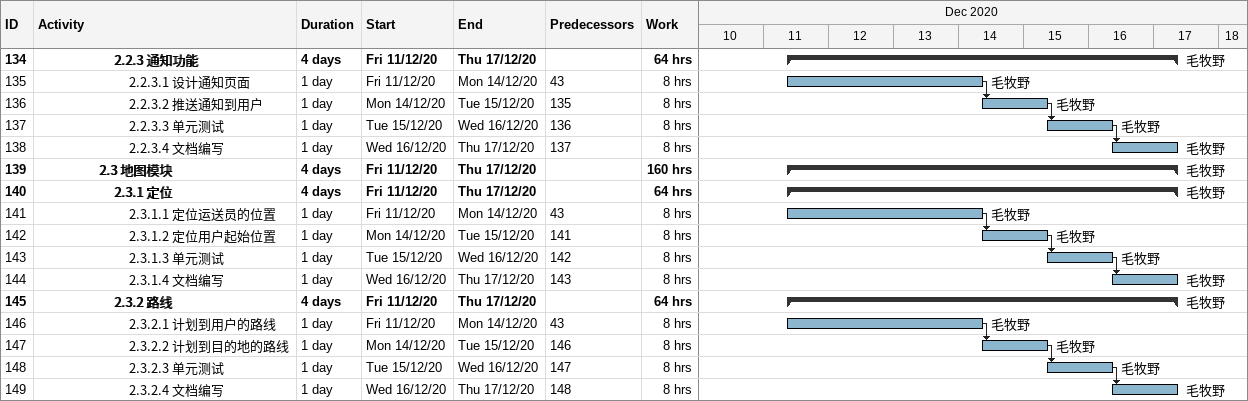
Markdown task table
| ID | Level | Task | Duration | Start | Finish | Predecessors | Resources | Work (h) |
|---|---|---|---|---|---|---|---|---|
| 134 | 6 | **2.2.3 通知功能** | 4d | 2020-12-11 | 2020-12-17 |  | 毛牧野 | 64 |
| 135 | 7 | 2.2.3.1 设计通知页面 | 1d | 2020-12-11 | 2020-12-14 | 43 | 毛牧野 | 8 |
| 136 | 7 | 2.2.3.2 推送通知到用户 | 1d | 2020-12-14 | 2020-12-15 | 135 | 毛牧野 | 8 |
| 137 | 7 | 2.2.3.3 单元测试 | 1d | 2020-12-15 | 2020-12-16 | 136 | 毛牧野 | 8 |
| 138 | 7 | 2.2.3.4 文档编写 | 1d | 2020-12-16 | 2020-12-17 | 137 | 毛牧野 | 8 |
| 139 | 5 | **2.3 地图模块** | 4d | 2020-12-11 | 2020-12-17 |  | 毛牧野 | 160 |
| 140 | 6 | **2.3.1 定位** | 4d | 2020-12-11 | 2020-12-17 |  | 毛牧野 | 64 |
| 141 | 7 | 2.3.1.1 定位运送员的位置 | 1d | 2020-12-11 | 2020-12-14 | 43 | 毛牧野 | 8 |
| 142 | 7 | 2.3.1.2 定位用户起始位置 | 1d | 2020-12-14 | 2020-12-15 | 141 | 毛牧野 | 8 |
| 143 | 7 | 2.3.1.3 单元测试 | 1d | 2020-12-15 | 2020-12-16 | 142 | 毛牧野 | 8 |
| 144 | 7 | 2.3.1.4 文档编写 | 1d | 2020-12-16 | 2020-12-17 | 143 | 毛牧野 | 8 |
| 145 | 6 | **2.3.2 路线** | 4d | 2020-12-11 | 2020-12-17 |  | 毛牧野 | 64 |
| 146 | 7 | 2.3.2.1 计划到用户的路线 | 1d | 2020-12-11 | 2020-12-14 | 43 | 毛牧野 | 8 |
| 147 | 7 | 2.3.2.2 计划到目的地的路线 | 1d | 2020-12-14 | 2020-12-15 | 146 | 毛牧野 | 8 |
| 148 | 7 | 2.3.2.3 单元测试 | 1d | 2020-12-15 | 2020-12-16 | 147 | 毛牧野 | 8 |
| 149 | 7 | 2.3.2.4 文档编写 | 1d | 2020-12-16 | 2020-12-17 | 148 | 毛牧野 | 8 |
